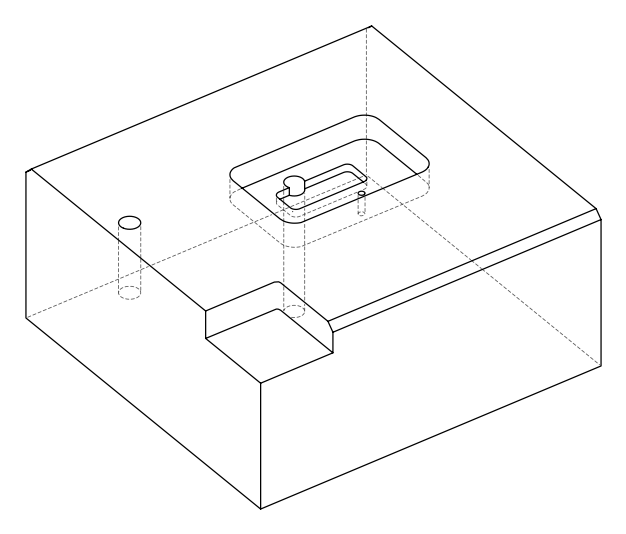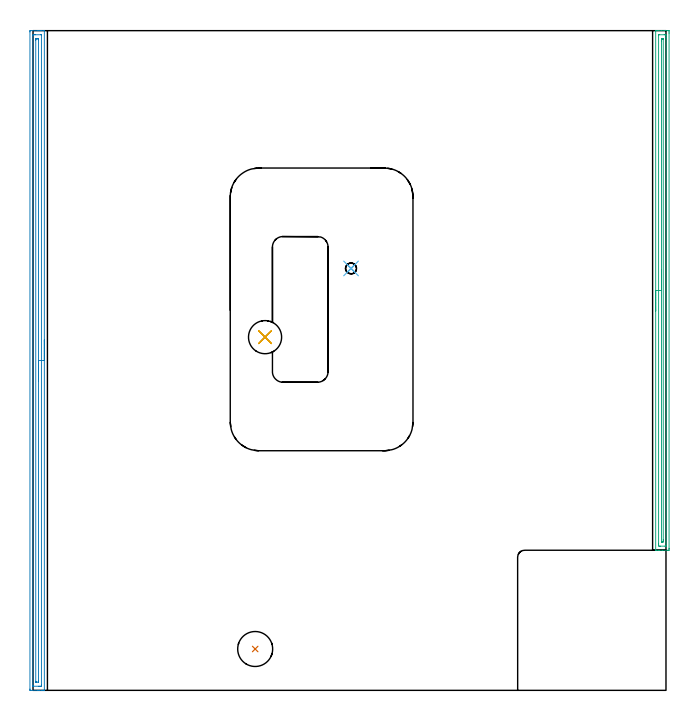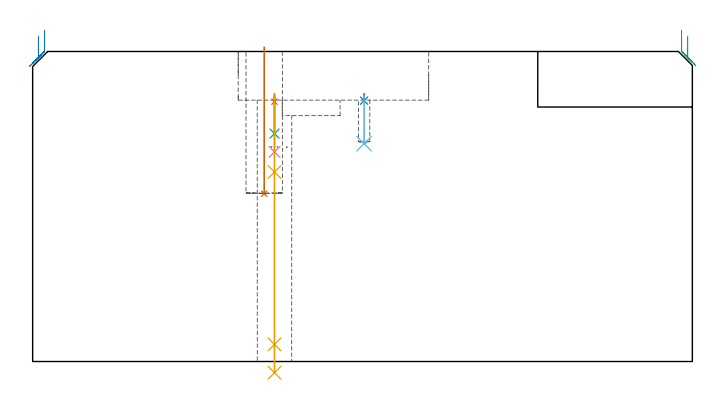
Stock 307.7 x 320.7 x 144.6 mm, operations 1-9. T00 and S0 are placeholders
(PLAN: 12 operations, 9 tool changes, 74.2 min)
(1 SPOT_DRILL | STEP1HOLE | NXT0321_9005460120000 | 0.04 min | 2482 mm3)
(2 SPOT_DRILL_1 | STEP1POCKET | NXT0321_9005460120000 | 0.03 min | 2432 mm3)
(3 DRILL_BLIND_HOLE_INTO_CENTER | STEP1HOLE | UGT0301_217 | 0.08 min | 1188 mm3)
(4 DRILL_TO_ENLARGE_BLIND_HOLE | STEP1HOLE | NXT0301_111 | 0.11 min | 5530 mm3)
(5 GUN_DRILL_THROUGH_HOLE | STEP1HOLE | UGT0307_013 | 0.72 min | 19943 mm3)
(6 DRILL_BLIND_HOLE_INTO_CENTER_1 | STEP1POCKET | NXT0301_024 | 0.1 min | 438 mm3)
(7 INDEXABLE_INSERT_DRILL_BLIND_HOLE_FROM_SOLID | STEP1POCKET_1 | NXT0302_005 | 0.27 min | 14986 mm3)
(8 AREA_MILL | FG_CHAMFER_SURFACE | UGT0205_001 | 7.88 min | 7866 mm3)
(9 AREA_MILL_1 | FG_CHAMFER_SURFACE_1 | UGT0205_001 | 6.23 min | 5426 mm3)
(10 MILL_CORNER_NOTCH_RECTANGULAR | CORNER_NOTCH_RECTANGULAR | NXT0201_008 | Follow Part, ap 1.5, ae 75% | 51.79 min | 127029 mm3)
(11 MILL_RECTANGULAR_POCKET | POCKET_RECTANGULAR_STRAIGHT | UGT0201_109 | Follow Part, ap 6.35, ae 75% | 5.09 min | 266181 mm3)
(12 MILL_RECTANGULAR_POCKET_1 | POCKET_RECTANGULAR_STRAIGHT_1 | NXT0201_013 | Follow Part, ap 2.5, ae 75% | 1.82 min | 13263 mm3)
(TOOL NXT0321_9005460120000 | NC Spot Drill, 142deg, 12mm, Carbide, Uncoated | D12 PA142 FL30 Z2)
(TOOL UGT0301_217 | Twist Drill 10.4 mm | D10.4 PA118 FL82 Z2)
(TOOL NXT0301_111 | Carbide Drill 16.1mm [860.1-1610-050A1-PM 4234] | D16.1 PA147 FL73 Z2)
(TOOL UGT0307_013 | Gun Drill 16 mm | D16 PA130 FL24 Z1)
(TOOL NXT0301_024 | Carbide Drill 5.3mm [860.1-0530-027A1-MM 2214] | D5.3 PA140 FL44 Z2)
(TOOL NXT0302_005 | Index. Insert Drill 17mm [880-D1700L20-05] | D17 PA176 FL85 Z2)
(TOOL UGT0205_001 | Chamfer Mill 20 x 3 x 45 deg. | D20 FL50 Z2)
(TOOL NXT0201_008 | ENDMILL 6mm [2P460-0600-NA 1630] | D6 FL26 Z6)
(TOOL UGT0201_109 | End Mill 25.4 mm | D25.4 FL25 Z2)
(TOOL NXT0201_013 | ENDMILL 10mm | D10 FL30 Z4)
(OP 1 SPOT_DRILL)
G17 G21 G94 G90
T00 M6
G54
G17 G0 G90 X112.8 Y171.7 S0 M3
G43 Z154.6 H0
G94 G81 G98 Z121.211 F250. R124.9
G80
M5
M2
(OP 2 SPOT_DRILL_1)
G17 G21 G94 G90
T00 M6
G54
G17 G0 G90 X154.6 Y205.1 S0 M3
G43 Z154.6 H0
G94 G81 G98 Z121.672 F250. R124.9
G80
M5
M2
(OP 3 DRILL_BLIND_HOLE_INTO_CENTER)
G17 G21 G94 G90
T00 M6
G54
G17 G0 G90 X112.8 Y171.7 S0 M3
G43 Z154.6 H0
G94 G81 G98 Z106.3 F250. R123.9
G80
M5
M2
(OP 4 DRILL_TO_ENLARGE_BLIND_HOLE)
G17 G21 G94 G90
T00 M6
G54
G17 G0 G90 X112.8 Y171.7 S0 M3
G43 Z154.6 H1
G94 G81 G98 Z97.75 F250. R123.9
G80
M5
M2
(OP 5 GUN_DRILL_THROUGH_HOLE)
G17 G21 G94 G90
T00 M6
G54
G17 G0 G90 X112.8 Y171.7 M8
G43 Z154.6 H0
Z124.12
S716 M3
G94 G1 Z88.389 F125. M26
G4 X.084
Z8. F250.
G4 X.084
Z-5.23 F125.
G4 X.084
M5
M9
G0 Z124.12
Z154.6
M2
(OP 6 DRILL_BLIND_HOLE_INTO_CENTER_1)
G17 G21 G94 G90
T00 M6
G54
G17 G0 G90 X154.6 Y205.1 S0 M3
G43 Z154.6 H1
G94 G81 G98 Z101.6 F250. R123.9
G80
M5
M2
(OP 7 INDEXABLE_INSERT_DRILL_BLIND_HOLE_FROM_SOLID)
G17 G21 G94 G90
T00 M6
G54
G17 G0 G90 X108. Y20.1 S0 M3
G43 Z154.6 H1
G94 G81 G98 Z78.3 F250. R146.6
G80
M5
M2
(OP 8 AREA_MILL)
G17 G21 G94 G90
T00 M6
G54
G17 G0 G90 X5.5 Y170.35 S1061 M3
G43 Z154.6 H0
G94 G1 Y170.312 Z153.728 F250.
Y170.198 Z152.863
Y170.009 Z152.012
Y169.747 Z151.18
Y169.413 Z150.374
Y169.01 Z149.6
Y168.542 Z148.864
Y168.01 Z148.172
Y167.421 Z147.529
Y166.778 Z146.939
Y166.086 Z146.408
Y165.35 Z145.94
Y164.576 Z145.537
Y163.77 Z145.203
Y162.938 Z144.941
Y162.087 Z144.752
Y161.222 Z144.638
Y160.35 Z144.6
Y0.159
X5.494 Y0.01 Z144.593
X5.199 Y0. Z144.298
X4.825 Z143.924
X4.198 Z143.293
X3.006 Z142.103
X2.44 Z141.534
X-1.078 Y0.001 Z138.019
X-1.302 Y0.004 Z137.795
X-1.491 Y0.01 Z137.605
X-1.496 Y0.181 Z137.602
X-1.499 Y0.605 Z137.601
Y320.095
X-1.496 Y320.519 Z137.602
X-1.491 Y320.69 Z137.605
X-1.078 Y320.7 Z138.019
X2.44 Z141.534
X3.006 Z142.103
X3.319 Z142.415
X3.885 Z142.981
X4.198 Z143.293
X5.2 Z144.299
X5.494 Y320.69 Z144.593
X5.5 Y320.541 Z144.6
Y160.35
X4.086 Z143.186
X4.085 Y2.505 Z143.185
X4.084 Y2.39 Z143.184
X4.079 Y2.011 Z143.179
X3.701 Y2.003 Z142.801
X3.319 Y2.001 Z142.419
X2.824 Y2. Z141.924
X0.186 Z139.286
X-0.003 Z139.097
X-0.032 Y2.002 Z139.068
X-0.061 Y2.006 Z139.039
X-0.079 Y2.011 Z139.021
X-0.08 Y2.033 Z139.02
X-0.085 Y2.275 Z139.015
Y318.195
X-0.084 Y318.31 Z139.016
X-0.079 Y318.689 Z139.021
X0.299 Y318.697 Z139.399
X0.681 Y318.699 Z139.781
X1.176 Y318.7 Z140.276
X3.814 Z142.914
X4.003 Z143.103
X4.032 Y318.698 Z143.132
X4.061 Y318.694 Z143.161
X4.079 Y318.689 Z143.179
X4.08 Y318.667 Z143.18
X4.085 Y318.425 Z143.185
X4.086 Y160.35 Z143.186
X2.671 Z141.771
Y4.832
X2.668 Y4.175 Z141.768
X2.665 Y4.058 Z141.765
X2.663 Y4.01 Z141.763
X2.608 Y4.004 Z141.708
X2.44 Y4.002 Z141.54
X1.732 Y4. Z140.832
X1.56 Y4.003 Z140.66
X1.388 Y4.007 Z140.488
X1.344 Y4.01 Z140.444
X1.335 Y4.036 Z140.435
X1.332 Y4.097 Z140.432
X1.33 Y4.175 Z140.43
X1.329 Y4.41 Z140.429
Y315.868
X1.332 Y316.525 Z140.432
X1.335 Y316.642 Z140.435
X1.337 Y316.69 Z140.437
X1.392 Y316.696 Z140.492
X1.56 Y316.698 Z140.66
X2.268 Y316.7 Z141.368
X2.44 Y316.697 Z141.54
X2.612 Y316.693 Z141.712
X2.656 Y316.69 Z141.756
X2.665 Y316.664 Z141.765
X2.668 Y316.603 Z141.768
X2.67 Y316.525 Z141.77
X2.671 Y316.29 Z141.771
Y160.35
Y159.478 Z141.81
Y158.614 Z141.923
Y157.762 Z142.112
Y156.93 Z142.375
Y156.124 Z142.708
Y155.35 Z143.111
Y154.614 Z143.58
Y153.922 Z144.111
Y153.279 Z144.7
Y152.69 Z145.344
Y152.159 Z146.036
Y151.69 Z146.771
Y151.287 Z147.545
Y150.953 Z148.351
Y150.691 Z149.183
Y150.502 Z150.035
Y150.388 Z150.9
Y150.35 Z151.771
G0 Z154.6
M5
M2
(OP 9 AREA_MILL_1)
G17 G21 G94 G90
T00 M6
G54
G17 G0 G90 X302.7 Y184.4 S1061 M3
G43 Z154.6 H0
G94 G1 Y184.438 Z153.728 F250.
Y184.552 Z152.863
Y184.741 Z152.012
Y185.003 Z151.18
Y185.337 Z150.374
Y185.74 Z149.6
Y186.208 Z148.864
Y186.74 Z148.172
Y187.329 Z147.529
Y187.972 Z146.939
Y188.664 Z146.408
Y189.4 Z145.94
Y190.174 Z145.537
Y190.98 Z145.203
Y191.812 Z144.941
Y192.664 Z144.752
Y193.528 Z144.638
Y194.4 Z144.6
Y320.514
X302.703 Y320.69 Z144.588
X302.753 Y320.693 Z144.538
X303.181 Y320.7 Z144.119
X303.429 Z143.871
X304.169 Z143.126
X305.43 Z141.867
X306.841 Z140.455
X307.471 Z139.825
X308.361 Z138.935
X308.622 Y320.698 Z138.675
X309.191 Y320.692 Z138.106
X309.194 Y320.642 Z138.103
X309.199 Y320.067 Z138.101
X309.2 Y319.486 Z138.1
Y69.047
X309.199 Y68.733 Z138.101
X309.194 Y68.158 Z138.104
X309.191 Y68.108 Z138.106
X308.622 Y68.1 Z138.675
X305.95 Z141.345
X304.539 Z142.757
X304.169 Z143.126
X303.181 Z144.119
X302.753 Y68.107 Z144.538
X302.703 Y68.11 Z144.588
X302.7 Y68.286 Z144.6
Y194.4
X304.114 Z143.186
X304.115 Y318.388 Z143.185
X304.118 Y318.498 Z143.182
X304.123 Y318.69 Z143.177
X304.169 Y318.692 Z143.131
X304.641 Y318.699 Z142.659
X306.841 Z140.459
X307.314 Y318.697 Z139.986
X307.731 Y318.69 Z139.569
X307.779 Y318.278 Z139.521
X307.782 Y318.227 Z139.518
X307.786 Y317.384 Z139.514
Y317.329
X307.785 Y70.412 Z139.515
X307.782 Y70.303 Z139.518
X307.777 Y70.11 Z139.523
X307.731 Y70.108 Z139.569
X307.259 Y70.101 Z140.041
X305.059 Z142.241
X304.586 Y70.103 Z142.714
X304.169 Y70.11 Z143.131
X304.121 Y70.522 Z143.179
X304.118 Y70.573 Z143.182
X304.114 Y71.416 Z143.186
Y71.471
Y194.4
X305.528 Z141.772
X305.529 Y315.595 Z141.771
X305.53 Y316.017 Z141.77
X305.534 Y316.489 Z141.766
X305.537 Y316.69 Z141.763
X305.743 Y316.697 Z141.557
X305.95 Y316.699 Z141.35
X306.16 Z141.14
X306.3 Y316.696 Z141.
X306.35 Y316.691 Z140.95
X306.366 Y316.687 Z140.934
X306.367 Y316.68 Z140.933
X306.37 Y316.63 Z140.93
X306.371 Y316.489 Z140.929
Y73.205
X306.37 Y72.784 Z140.93
X306.366 Y72.311 Z140.934
X306.363 Y72.11 Z140.937
X306.157 Y72.103 Z141.143
X305.95 Y72.101 Z141.35
X305.74 Z141.56
X305.6 Y72.104 Z141.7
X305.55 Y72.109 Z141.75
X305.534 Y72.113 Z141.766
X305.533 Y72.12 Z141.767
X305.53 Y72.17 Z141.77
X305.529 Y72.311 Z141.771
X305.528 Y194.4 Z141.772
Y195.272 Z141.81
Y196.137 Z141.923
Y196.988 Z142.112
Y197.82 Z142.375
Y198.626 Z142.708
Y199.4 Z143.111
Y200.136 Z143.58
Y200.828 Z144.111
Y201.471 Z144.7
Y202.06 Z145.344
Y202.592 Z146.036
Y203.06 Z146.772
Y203.463 Z147.545
Y203.797 Z148.351
Y204.059 Z149.183
Y204.248 Z150.035
Y204.362 Z150.9
Y204.4 Z151.772
G0 Z154.6
M5
M2
